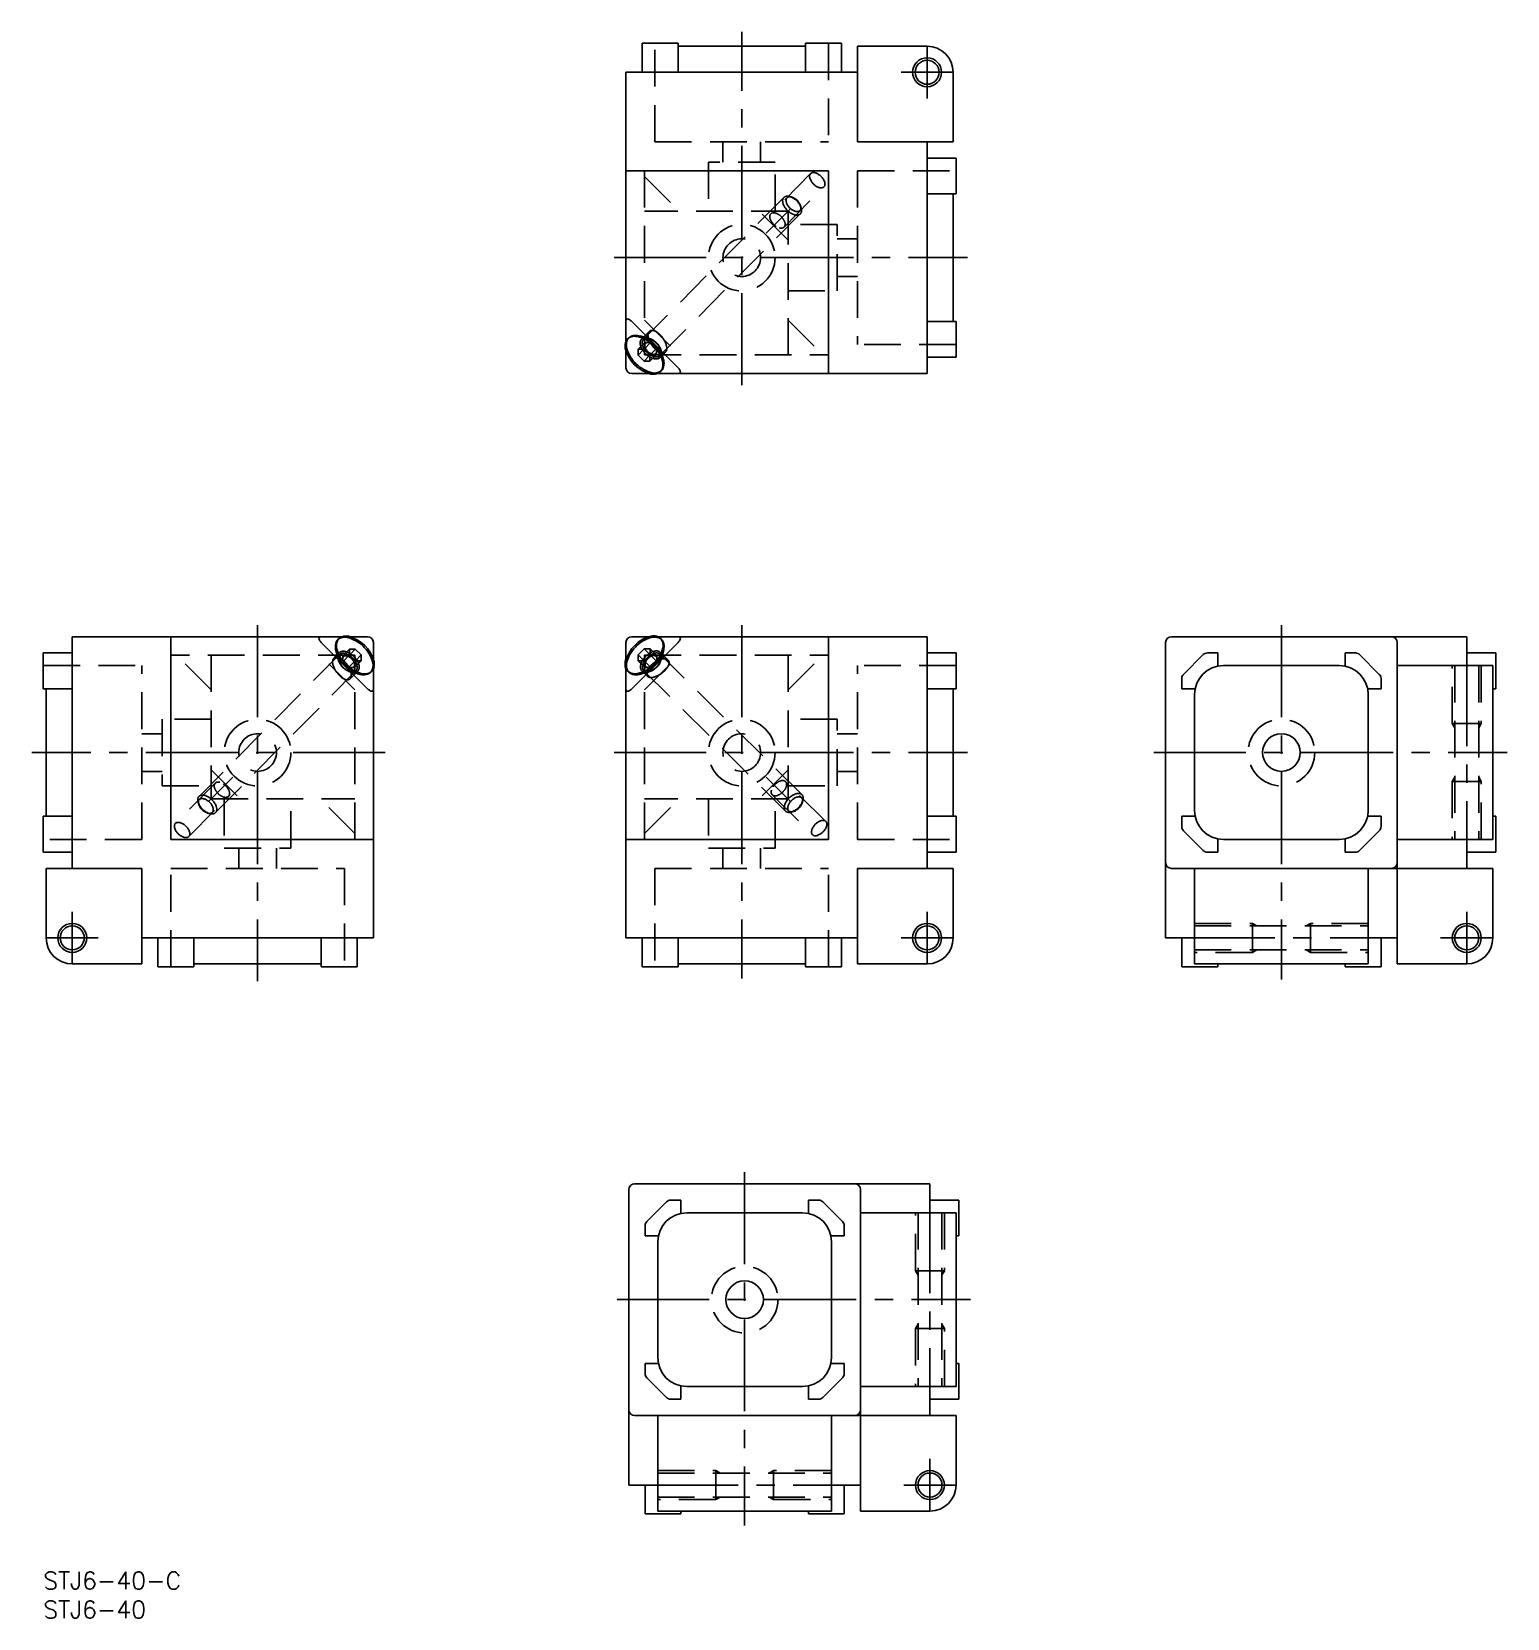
# Model space of a CAD drawing. Extents: x -2 to 253, y -8 to 266.
import ezdxf

# ---------------------------------------------------------------- set-up
doc = ezdxf.new("R2010")
doc.units = 0
doc.header["$LTSCALE"] = 0.5
doc.linetypes.add('CENTER', pattern=[50.8, 31.75, -6.35, 6.35, -6.35])
doc.linetypes.add('DASHED', pattern=[19.05, 12.7, -6.35])
for name, color, linetype in [('MSM_CENTER', 1, 'CENTER'), ('MSM_CONTINUOUS', 7, 'CONTINUOUS'), ('MSM_DASHED', 4, 'DASHED'), ('MSM_NARROW', 5, 'CONTINUOUS'), ('MSM_PART_NUMBER', 7, 'CONTINUOUS')]:
    doc.layers.add(name, color=color, linetype=linetype)
doc.styles.get("Standard").update_dxf_attribs({"font": 'txt.shx', "height": 3, "bigfont": 'bigfont.shx'})

msp = doc.modelspace()

# ---------------------------------------------------------------- linework, layer by layer
at = {"layer": 'MSM_CENTER'}
for p, q in [((120.59, 204.88), (120.59, 265.88)), ((152.59, 263.38), (152.59, 254.38)), ((148.09, 258.88), (157.09, 258.88)), ((124.83, 231.13, 1.02), (129.01, 235.3, 2.4)), ((98.59, 226.88), (159.59, 226.88)), ((37, 163.45), (37, 102)), ((120.59, 163.45), (120.59, 102.45)), ((213.76, 163.45), (213.76, 102.25)), ((245.76, 158.45), (245.76, 124.45)), ((59, 141.45), (-2, 141.45)), ((98.59, 141.45), (159.59, 141.45)), ((191.76, 141.45), (252.76, 141.45)), ((32.75, 137.2, 1.02), (28.58, 133.03, 2.4)), ((124.81, 137.18, 1.02), (128.98, 133, 2.4)), ((5, 113.95), (5, 104.95)), ((152.59, 113.95), (152.59, 104.95)), ((245.76, 113.95), (245.76, 104.95)), ((0.5, 109.45), (9.5, 109.45)), ((148.09, 109.45), (157.09, 109.45)), ((196.76, 109.45), (230.76, 109.45)), ((241.26, 109.45), (250.26, 109.45)), ((121.09, 69), (121.09, 8)), ((153.09, 64), (153.09, 30)), ((99.09, 47), (160.09, 47)), ((153.09, 19.5), (153.09, 10.5)), ((104.09, 15), (138.09, 15)), ((148.59, 15), (157.59, 15))]:
    msp.add_line(p, q, dxfattribs=at)
at = {"layer": 'MSM_CONTINUOUS'}
for p, q in [((109.59, 263.88), (103.39, 263.88)), ((103.39, 263.88), (103.39, 258.88)), ((109.59, 258.88), (109.59, 263.88)), ((109.59, 263.38), (131.59, 263.38)), ((137.79, 263.88), (131.59, 263.88)), ((131.59, 263.88), (131.59, 258.88)), ((137.79, 258.88), (137.79, 263.88)), ((140.59, 263.38), (152.59, 263.38)), ((140.59, 263.38), (140.59, 246.88)), ((100.59, 212.43), (100.59, 258.88)), ((140.59, 258.88), (100.59, 258.88)), ((157.09, 246.88), (157.09, 258.88)), ((157.09, 246.88), (140.59, 246.88)), ((152.59, 206.88), (152.59, 246.88)), ((157.59, 244.08), (152.59, 244.08)), ((157.59, 237.88), (157.59, 244.08)), ((135.59, 241.88), (100.59, 241.88)), ((135.59, 206.88), (135.59, 241.88)), ((152.59, 237.88), (157.59, 237.88)), ((157.09, 237.88), (157.09, 215.88)), ((109.59, 207.88), (101.59, 215.88)), ((157.59, 215.88), (152.59, 215.88)), ((157.59, 209.68), (157.59, 215.88)), ((103.83, 213.07), (102.49, 213.27)), ((103.71, 211.06), (102.69, 210.04)), ((102.69, 210.04), (102.69, 211.06)), ((102.69, 211.06), (103.72, 211.06)), ((103.72, 211.06), (104.74, 210.04)), ((100.59, 210.83), (100.59, 207.88)), ((103.72, 209.02), (102.69, 210.04)), ((104.74, 210.05), (103.72, 209.02)), ((104.74, 209.02), (103.72, 209.02)), ((104.74, 210.04), (104.74, 209.02)), ((106.96, 208.84), (106.75, 210.17)), ((152.59, 209.68), (157.59, 209.68)), ((101.59, 206.88), (101.59, 206.88)), ((101.59, 206.88), (104.6, 206.88)), ((152.59, 206.88), (106.01, 206.88)), ((5, 161.45), (51.58, 161.45)), ((5, 161.45), (5, 121.45)), ((22, 161.45), (22, 126.45)), ((48, 160.45), (56, 152.45)), ((50.63, 159.49), (50.84, 158.16)), ((52.85, 158.28), (53.87, 159.31)), ((52.85, 159.31), (53.87, 159.31)), ((52.85, 158.29), (52.85, 159.31)), ((56, 161.45), (52.99, 161.45)), ((53.87, 159.31), (54.9, 158.29)), ((56, 161.45), (56, 161.45)), ((57, 160.45), (57, 160.45)), ((57, 157.5), (57, 160.45)), ((100.59, 160.45), (100.59, 160.45)), ((100.59, 160.45), (100.59, 157.44)), ((101.59, 161.45), (101.59, 161.45)), ((104.54, 161.45), (101.59, 161.45)), ((101.59, 152.45), (109.59, 160.45)), ((102.73, 158.32), (103.74, 159.35)), ((104.77, 158.33), (103.74, 159.35)), ((103.74, 159.35), (104.77, 159.35)), ((104.77, 159.35), (104.77, 158.32)), ((152.59, 161.45), (106.14, 161.45)), ((106.78, 158.21), (106.98, 159.55)), ((135.59, 161.45), (135.59, 126.45)), ((152.59, 161.45), (152.59, 121.45)), ((193.76, 122.45), (193.76, 160.45)), ((194.76, 161.45), (245.76, 161.45)), ((233.76, 160.45), (233.76, 122.45)), ((245.76, 156.45), (245.76, 161.45)), ((5, 158.65), (0, 158.65)), ((0, 158.65), (0, 152.45)), ((53.87, 157.27), (52.85, 158.29)), ((54.9, 157.27), (53.87, 157.27)), ((53.88, 157.27), (54.9, 158.29)), ((54.9, 158.29), (54.9, 157.27)), ((103.76, 157.3), (102.73, 158.32)), ((102.73, 157.3), (102.73, 158.32)), ((103.75, 157.3), (102.73, 157.3)), ((104.77, 158.32), (103.75, 157.3)), ((152.59, 158.65), (157.59, 158.65)), ((157.59, 158.65), (157.59, 152.45)), ((196.85, 154.94), (200.27, 158.36)), ((200.98, 158.65), (202.76, 158.65)), ((202.76, 158.65), (202.76, 156.35)), ((223.76, 156.45), (203.76, 156.45)), ((226.55, 158.65), (224.76, 158.65)), ((224.76, 158.65), (224.76, 156.35)), ((230.67, 154.94), (227.25, 158.36)), ((233.76, 156.45), (250.26, 156.45)), ((250.76, 158.65), (245.76, 158.65)), ((250.26, 156.45), (250.26, 126.45)), ((250.76, 152.45), (250.76, 158.65)), ((53.76, 155.26), (55.1, 155.06)), ((57, 155.89), (57, 109.45)), ((100.59, 156.03), (100.59, 109.45)), ((102.55, 155.08), (103.88, 155.29)), ((196.56, 152.45), (196.56, 154.24)), ((230.96, 152.45), (230.96, 154.24)), ((0, 152.45), (5, 152.45)), ((0.5, 130.45), (0.5, 152.45)), ((157.59, 152.45), (152.59, 152.45)), ((157.09, 152.45), (157.09, 130.45)), ((198.86, 152.45), (196.56, 152.45)), ((198.76, 151.45), (198.76, 131.45)), ((228.66, 152.45), (230.96, 152.45)), ((228.76, 131.45), (228.76, 151.45)), ((250.26, 152.45), (250.76, 152.45)), ((5, 130.45), (0, 130.45)), ((0, 130.45), (0, 124.25)), ((152.59, 130.45), (157.59, 130.45)), ((157.59, 130.45), (157.59, 124.25)), ((198.86, 130.45), (196.56, 130.45)), ((196.56, 130.45), (196.56, 128.66)), ((228.66, 130.45), (230.96, 130.45)), ((230.96, 130.45), (230.96, 128.66)), ((250.76, 130.45), (250.26, 130.45)), ((250.76, 124.25), (250.76, 130.45)), ((22, 126.45), (57, 126.45)), ((135.59, 126.45), (100.59, 126.45)), ((196.85, 127.96), (200.27, 124.54)), ((202.76, 124.25), (202.76, 126.55)), ((203.76, 126.45), (223.76, 126.45)), ((224.76, 124.25), (224.76, 126.55)), ((230.67, 127.96), (227.25, 124.54)), ((233.76, 126.45), (250.26, 126.45)), ((245.76, 126.45), (245.76, 121.45)), ((0, 124.25), (5, 124.25)), ((157.59, 124.25), (152.59, 124.25)), ((200.98, 124.25), (202.76, 124.25)), ((226.55, 124.25), (224.76, 124.25)), ((245.76, 124.25), (250.76, 124.25)), ((0.5, 121.45), (0.5, 109.45)), ((0.5, 121.45), (17, 121.45)), ((17, 104.95), (17, 121.45)), ((140.59, 104.95), (140.59, 121.45)), ((157.09, 121.45), (140.59, 121.45)), ((157.09, 121.45), (157.09, 109.45)), ((193.76, 109.45), (193.76, 122.45)), ((232.76, 121.45), (194.76, 121.45)), ((198.76, 104.95), (198.76, 121.45)), ((228.76, 121.45), (228.76, 104.95)), ((245.76, 121.45), (232.76, 121.45)), ((233.76, 122.45), (233.76, 109.45)), ((233.76, 104.95), (233.76, 121.45)), ((250.26, 121.45), (233.76, 121.45)), ((250.26, 121.45), (250.26, 109.45)), ((17, 109.45), (57, 109.45)), ((19.8, 109.45), (19.8, 104.45)), ((26, 104.45), (26, 109.45)), ((48, 109.45), (48, 104.45)), ((54.2, 104.45), (54.2, 109.45)), ((140.59, 109.45), (100.59, 109.45)), ((103.39, 104.45), (103.39, 109.45)), ((109.59, 109.45), (109.59, 104.45)), ((131.59, 104.45), (131.59, 109.45)), ((137.79, 109.45), (137.79, 104.45)), ((198.76, 109.45), (193.76, 109.45)), ((196.56, 109.45), (196.56, 104.45)), ((228.76, 109.45), (233.76, 109.45)), ((230.96, 104.45), (230.96, 109.45)), ((17, 104.95), (5, 104.95)), ((19.8, 104.45), (26, 104.45)), ((48, 104.95), (26, 104.95)), ((48, 104.45), (54.2, 104.45)), ((109.59, 104.45), (103.39, 104.45)), ((131.59, 104.95), (109.59, 104.95)), ((137.79, 104.45), (131.59, 104.45)), ((140.59, 104.95), (152.59, 104.95)), ((196.56, 104.45), (202.76, 104.45)), ((228.76, 104.95), (198.76, 104.95)), ((202.76, 104.45), (202.76, 104.95)), ((224.76, 104.95), (224.76, 104.45)), ((224.76, 104.45), (230.96, 104.45)), ((233.76, 104.95), (245.76, 104.95)), ((101.09, 15), (101.09, 66)), ((140.09, 67), (102.09, 67)), ((140.09, 67), (153.09, 67)), ((141.09, 28), (141.09, 66)), ((153.09, 62), (153.09, 67)), ((107.6, 63.91), (104.18, 60.49)), ((110.09, 64.2), (108.3, 64.2)), ((110.09, 61.9), (110.09, 64.2)), ((132.09, 61.9), (132.09, 64.2)), ((132.09, 64.2), (133.87, 64.2)), ((134.58, 63.91), (138, 60.49)), ((158.09, 64.2), (153.09, 64.2)), ((158.09, 58), (158.09, 64.2)), ((111.09, 62), (131.09, 62)), ((157.59, 62), (141.09, 62)), ((157.59, 32), (157.59, 62)), ((103.89, 59.79), (103.89, 58)), ((103.89, 58), (106.19, 58)), ((138.29, 58), (135.99, 58)), ((138.29, 59.79), (138.29, 58)), ((157.59, 58), (158.09, 58)), ((106.09, 37), (106.09, 57)), ((136.09, 57), (136.09, 37)), ((103.89, 34.21), (103.89, 36)), ((103.89, 36), (106.19, 36)), ((138.29, 36), (135.99, 36)), ((138.29, 34.21), (138.29, 36)), ((158.09, 36), (157.59, 36)), ((158.09, 29.8), (158.09, 36)), ((107.6, 30.09), (104.18, 33.51)), ((134.58, 30.09), (138, 33.51)), ((110.09, 32.1), (110.09, 29.8)), ((131.09, 32), (111.09, 32)), ((132.09, 32.1), (132.09, 29.8)), ((141.09, 32), (157.59, 32)), ((153.09, 32), (153.09, 27)), ((110.09, 29.8), (108.3, 29.8)), ((132.09, 29.8), (133.87, 29.8)), ((141.09, 10.5), (141.09, 28)), ((153.09, 29.8), (158.09, 29.8)), ((102.09, 27), (157.59, 27)), ((106.09, 10.5), (106.09, 27)), ((136.09, 27), (136.09, 10.5)), ((141.09, 27), (141.09, 15)), ((157.59, 27), (157.59, 15)), ((106.09, 15), (101.09, 15)), ((103.89, 15), (103.89, 10)), ((136.09, 15), (141.09, 15)), ((138.29, 10), (138.29, 15)), ((103.89, 10), (110.09, 10)), ((136.09, 10.5), (106.09, 10.5)), ((110.09, 10), (110.09, 10.5)), ((132.09, 10.5), (132.09, 10)), ((132.09, 10), (138.29, 10)), ((141.09, 10.5), (153.09, 10.5))]:
    msp.add_line(p, q, dxfattribs=at)
for centre, radius in [((152.59, 258.88), 2.07), ((213.76, 141.45), 3.25), ((5, 109.45), 2.07), ((152.59, 109.45), 2.07), ((245.76, 109.45), 2.07), ((121.09, 47), 3.25), ((153.09, 15), 2.07)]:
    msp.add_circle(centre, radius, dxfattribs=at)
for centre, radius, start, end in [((152.59, 258.88), 4.5, 0, 90), ((101.24, 215.89), 0.656, 155.2392, 180.5944), ((100.87, 216.04), 0.254, 87.8799, 151.4591), ((100.85, 215.67), 0.624, 59.5409, 87.0824), ((100.13, 214.44), 2.05, 44.5907, 59.6217), ((102.83, 211.64), 2.39, 167.5287, 190.2866), ((106.34, 212.69), 6.04, 194.1199, 256.4358), ((101.88, 211.86), 1.42, 102.6939, 167.8689), ((102.13, 211.97), 1.48, 101.027, 133.4072), ((102.11, 210.91), 2.39, 80.2731, 103.0155), ((102.28, 211.34), 2.13, 89.129, 101.7705), ((102.2, 210.04), 3.43, 70.5744, 88.1507), ((101.27, 207.57), 5.83, 12.8402, 77.7155), ((101.6, 208.37), 5.21, 56.5748, 70.485), ((100.79, 207.1), 6.71, 45.0414, 56.7461), ((100.78, 207.07), 6.74, 36.3335, 45.1338), ((101.29, 207.45), 6.11, 30.0897, 36.3477), ((102.03, 207.87), 5.25, 23.1999, 30.1205), ((105.61, 208.47), 1.55, 312.2811, 355.5031), ((102.62, 208.13), 4.61, 16.3115, 23.0871), ((104.61, 208.44), 2.38, 347.5145, 9.7841), ((103.7, 208.48), 3.48, 6.3585, 15.7571), ((104.83, 208.6), 2.34, 353.9524, 6.6394), ((101.59, 207.88), 1, 180, 270), ((105.3, 209.22), 2.48, 250.2333, 289.7667), ((105.32, 209.2), 2.42, 260.4219, 282.8616), ((105.55, 208.22), 1.42, 282.6748, 347.8498), ((108.15, 206.42), 2.05, 30.3838, 45.4147), ((109.6, 207.53), 0.656, 269.411, 294.7662), ((109.75, 207.16), 0.254, 298.5463, 2.1255), ((109.38, 207.14), 0.624, 2.923, 30.4646), ((52.29, 159.11), 2.48, 70.2333, 109.7667), ((105.35, 159.21), 2.39, 77.5287, 100.2866), ((47.84, 161.17), 0.254, 118.5463, 182.1255), ((48.21, 161.19), 0.624, 182.923, 210.4646), ((49.43, 161.91), 2.05, 210.3838, 225.4147), ((47.99, 160.8), 0.656, 89.411, 114.7662), ((52.76, 159.73), 2.34, 173.9524, 186.6394), ((51.98, 159.86), 1.55, 132.2811, 175.5031), ((53.89, 159.85), 3.48, 186.3585, 195.7571), ((54.97, 160.2), 4.61, 196.3115, 203.0871), ((52.98, 159.89), 2.38, 167.5145, 189.7841), ((56.32, 160.76), 5.83, 192.8402, 257.7155), ((52.04, 160.11), 1.42, 102.6748, 167.8498), ((52.26, 159.13), 2.42, 80.4219, 102.8616), ((51.25, 155.64), 6.04, 14.1199, 76.4358), ((56, 160.45), 1, 0, 90), ((106.4, 155.7), 6.04, 104.1199, 166.4358), ((101.59, 160.45), 1, 90, 180), ((101.28, 160.77), 5.83, 282.8402, 347.7155), ((105.57, 160.16), 1.42, 12.6939, 77.8689), ((105.68, 159.91), 1.48, 11.027, 43.4072), ((104.62, 159.93), 2.39, 350.2731, 13.0155), ((103.75, 159.84), 3.43, 340.5744, 358.1507), ((105.05, 159.76), 2.13, 359.129, 11.7705), ((109.6, 160.79), 0.656, 65.2392, 90.5944), ((108.15, 161.91), 2.05, 314.5907, 329.6217), ((109.75, 161.17), 0.254, 357.8799, 61.4591), ((109.38, 161.19), 0.624, 329.5409, 357.0824), ((194.76, 160.45), 1, 90, 180), ((232.76, 160.45), 1, 0, 90), ((55.56, 160.46), 5.25, 203.1999, 210.1205), ((56.3, 160.88), 6.11, 210.0897, 216.3477), ((56.81, 161.26), 6.74, 216.3335, 225.1338), ((56.8, 161.23), 6.71, 225.0414, 236.7461), ((55.71, 156.47), 1.42, 282.6939, 347.8689), ((54.76, 156.69), 2.39, 347.5287, 10.2866), ((102.92, 156.74), 2.48, 160.2333, 199.7667), ((102.91, 156.71), 2.42, 170.4219, 192.8616), ((101.93, 156.49), 1.42, 192.6748, 257.8498), ((100.78, 161.26), 6.74, 306.3335, 315.1338), ((100.81, 161.25), 6.71, 315.0414, 326.7461), ((102.07, 160.44), 5.21, 326.5748, 340.485), ((203.76, 151.45), 5, 90, 180), ((200.98, 157.65), 1, 90, 135), ((223.76, 151.45), 5, 0, 90), ((226.55, 157.65), 1, 45, 90), ((55.99, 159.96), 5.21, 236.5748, 250.485), ((55.39, 158.29), 3.43, 250.5744, 268.1507), ((55.48, 157.42), 2.39, 260.2731, 283.0155), ((55.31, 156.99), 2.13, 269.129, 281.7705), ((55.46, 156.36), 1.48, 281.027, 313.4072), ((102.18, 156.43), 1.55, 222.2811, 265.5031), ((102.15, 157.43), 2.38, 257.5145, 279.7841), ((102.31, 157.21), 2.34, 263.9524, 276.6394), ((102.19, 158.34), 3.48, 276.3585, 285.7571), ((101.84, 159.42), 4.61, 286.3115, 293.0871), ((101.58, 160.01), 5.25, 293.1999, 300.1205), ((101.15, 160.75), 6.11, 300.0897, 306.3477), ((197.56, 154.24), 1, 135, 180), ((229.96, 154.24), 1, 0, 45), ((57.46, 153.89), 2.05, 224.5907, 239.6217), ((56.74, 152.66), 0.624, 239.5409, 267.0824), ((56.72, 152.29), 0.254, 267.8799, 331.4591), ((56.34, 152.44), 0.656, 335.2392, 0.5944), ((101.24, 152.44), 0.656, 179.411, 204.7662), ((100.87, 152.29), 0.254, 208.5463, 272.1255), ((100.85, 152.66), 0.624, 272.923, 300.4646), ((100.13, 153.88), 2.05, 300.3838, 315.4147), ((203.76, 131.45), 5, 180, 270), ((223.76, 131.45), 5, 270, 0), ((197.56, 128.66), 1, 180, 225), ((229.96, 128.66), 1, 315, 360), ((200.98, 125.25), 1, 225, 270), ((226.55, 125.25), 1, 270, 315), ((194.76, 122.45), 1, 180, 270), ((232.76, 122.45), 1, 270, 0), ((5, 109.45), 4.5, 180, 270), ((152.59, 109.45), 4.5, 270, 0), ((245.76, 109.45), 4.5, 270, 0), ((102.09, 66), 1, 90, 180), ((140.09, 66), 1, 0, 90), ((108.3, 63.2), 1, 90, 135), ((133.87, 63.2), 1, 45, 90), ((104.89, 59.79), 1, 135, 180), ((111.09, 57), 5, 90, 180), ((131.09, 57), 5, 0, 90), ((137.29, 59.79), 1, 0, 45), ((111.09, 37), 5, 180, 270), ((131.09, 37), 5, 270, 0), ((104.89, 34.21), 1, 180, 225), ((137.29, 34.21), 1, 315, 360), ((102.09, 28), 1, 180, 270), ((108.3, 30.8), 1, 225, 270), ((133.87, 30.8), 1, 270, 315), ((140.09, 28), 1, 270, 0), ((153.09, 15), 4.5, 270, 0)]:
    msp.add_arc(centre, radius, start, end, dxfattribs=at)
at = {"layer": 'MSM_DASHED'}
for p, q in [((105.59, 246.88), (105.59, 263.88)), ((135.59, 263.88), (135.59, 246.88)), ((105.59, 246.88), (135.59, 246.88)), ((117.34, 243.38), (117.34, 246.88)), ((123.84, 243.38), (123.84, 246.88)), ((103.79, 241.88), (103.79, 210.08)), ((126.34, 243.38), (114.84, 243.38)), ((114.84, 243.38), (114.84, 234.88)), ((132.48, 241.39), (125.6, 234.44)), ((126.34, 234.88), (126.34, 243.38)), ((140.59, 241.88), (140.59, 211.88)), ((140.59, 241.88), (157.59, 241.88)), ((103.79, 240.88), (109.79, 234.88)), ((127.9, 232.16), (134.78, 239.11)), ((127.86, 237.26), (103.62, 212.78)), ((129.2, 237.34), (128.86, 237.43)), ((130.86, 235.45), (130.77, 235.79)), ((128.59, 234.88), (103.79, 234.88)), ((106.46, 209.97), (130.7, 234.45)), ((128.59, 229.88), (123.59, 234.88)), ((128.59, 210.08), (128.59, 234.88)), ((137.09, 232.63), (128.59, 232.63)), ((137.09, 221.13), (137.09, 232.63)), ((137.09, 230.13), (140.59, 230.13)), ((137.09, 223.63), (140.59, 223.63)), ((128.59, 221.13), (137.09, 221.13)), ((104.62, 214.15), (103.29, 212.81)), ((103.79, 216.08), (109.79, 210.08)), ((128.59, 216.08), (134.59, 210.08)), ((100.59, 212.43), (100.59, 210.75)), ((103.84, 212.22), (102.69, 211.06)), ((104.42, 213), (103.07, 213.36)), ((103.84, 211.2), (103.71, 211.06)), ((104.86, 212.22), (103.72, 211.06)), ((104.42, 212.99), (103.83, 213.07)), ((104.86, 212.22), (103.84, 212.22)), ((103.84, 212.22), (103.84, 211.2)), ((103.84, 211.2), (104.86, 210.18)), ((105.89, 211.2), (104.74, 210.04)), ((105.89, 211.2), (104.86, 212.22)), ((105.89, 210.18), (105.89, 211.2)), ((157.59, 211.88), (140.59, 211.88)), ((103.79, 210.08), (135.59, 210.08)), ((105.89, 210.18), (104.74, 209.02)), ((104.86, 210.18), (104.74, 210.05)), ((104.86, 210.18), (105.89, 210.18)), ((106.49, 209.64), (107.43, 210.59)), ((106.71, 210.45), (106.59, 210.48)), ((106.71, 210.45), (106.59, 210.48)), ((106.75, 210.17), (106.66, 210.77)), ((107.05, 209.4), (106.67, 210.77)), ((104.6, 206.88), (106, 206.88)), ((50.54, 158.93), (50.92, 157.56)), ((52.99, 161.45), (51.59, 161.45)), ((51.7, 158.15), (52.85, 159.31)), ((106.14, 161.45), (104.46, 161.45)), ((105.92, 158.2), (104.77, 159.35)), ((106.71, 157.62), (107.07, 158.97)), ((0, 156.45), (17, 156.45)), ((17, 126.45), (17, 156.45)), ((53.8, 158.25), (22, 158.25)), ((29, 152.25), (23, 158.25)), ((51.13, 158.37), (26.89, 133.88)), ((29, 158.25), (29, 133.45)), ((53.8, 152.25), (47.8, 158.25)), ((51.1, 158.69), (50.16, 157.74)), ((50.84, 158.16), (50.93, 157.56)), ((50.88, 157.89), (51, 157.85)), ((50.88, 157.89), (51, 157.85)), ((51.7, 157.13), (52.85, 158.29)), ((51.7, 158.15), (51.7, 157.13)), ((52.72, 158.15), (51.7, 158.15)), ((51.7, 157.13), (52.72, 156.11)), ((52.72, 158.15), (52.85, 158.28)), ((53.75, 157.14), (52.72, 158.15)), ((52.72, 156.11), (53.87, 157.27)), ((52.72, 156.11), (53.75, 156.11)), ((53.75, 156.11), (54.9, 157.27)), ((53.75, 157.14), (53.88, 157.27)), ((53.75, 156.11), (53.75, 157.14)), ((53.8, 126.45), (53.8, 158.25)), ((57, 155.9), (57, 157.58)), ((100.59, 157.44), (100.59, 156.04)), ((103.89, 156.15), (102.73, 157.3)), ((104.91, 156.15), (103.75, 157.3)), ((103.89, 157.17), (103.76, 157.3)), ((103.79, 152.25), (109.79, 158.25)), ((103.79, 126.45), (103.79, 158.25)), ((103.79, 158.25), (135.59, 158.25)), ((104.9, 158.2), (103.89, 157.17)), ((103.89, 157.17), (103.89, 156.15)), ((103.89, 156.15), (104.91, 156.15)), ((104.9, 158.2), (104.77, 158.33)), ((105.93, 157.17), (104.77, 158.32)), ((105.92, 158.2), (104.9, 158.2)), ((104.91, 156.15), (105.93, 157.17)), ((105.93, 157.17), (105.92, 158.2)), ((130.97, 134.18), (106.49, 158.42)), ((107.86, 157.42), (106.52, 158.74)), ((106.7, 157.62), (106.78, 158.21)), ((128.59, 152.25), (134.59, 158.25)), ((128.59, 158.25), (128.59, 133.45)), ((140.59, 126.45), (140.59, 156.45)), ((157.59, 156.45), (140.59, 156.45)), ((243.26, 146.45), (243.26, 156.45)), ((243.69, 156.45), (243.69, 126.45)), ((247.83, 156.45), (247.83, 126.45)), ((248.26, 156.45), (248.26, 146.45)), ((29.73, 131.07), (53.97, 155.55)), ((52.97, 154.18), (54.29, 155.52)), ((53.17, 155.34), (53.76, 155.26)), ((53.17, 155.33), (54.52, 154.97)), ((103.11, 154.99), (104.48, 155.37)), ((103.35, 155.55), (104.3, 154.61)), ((103.67, 155.58), (128.16, 131.34)), ((103.88, 155.29), (104.48, 155.38)), ((104.15, 155.33), (104.19, 155.45)), ((104.15, 155.33), (104.19, 155.45)), ((20.5, 147.2), (20.5, 135.7)), ((29, 147.2), (20.5, 147.2)), ((137.09, 147.2), (128.59, 147.2)), ((137.09, 135.7), (137.09, 147.2)), ((248.26, 146.45), (243.26, 146.45)), ((243.26, 146.45), (243.69, 145.7)), ((248.26, 146.45), (247.83, 145.7)), ((20.5, 144.7), (17, 144.7)), ((137.09, 144.7), (140.59, 144.7)), ((20.5, 138.2), (17, 138.2)), ((29, 138.45), (34, 133.45)), ((128.59, 138.45), (123.59, 133.45)), ((137.09, 138.2), (140.59, 138.2)), ((243.26, 136.45), (243.69, 137.2)), ((248.26, 136.45), (247.83, 137.2)), ((20.5, 135.7), (29, 135.7)), ((29.69, 136.18), (22.81, 129.22)), ((135.1, 129.56), (128.15, 136.44)), ((128.59, 135.7), (137.09, 135.7)), ((243.26, 136.45), (243.26, 126.45)), ((248.26, 136.45), (243.26, 136.45)), ((248.26, 126.45), (248.26, 136.45)), ((25.11, 126.94), (31.99, 133.89)), ((26.73, 132.88), (26.82, 132.54)), ((29, 133.45), (53.8, 133.45)), ((31.25, 133.45), (31.25, 124.95)), ((42.75, 124.95), (42.75, 133.45)), ((53.8, 127.45), (47.8, 133.45)), ((103.79, 127.45), (109.79, 133.45)), ((128.59, 133.45), (103.79, 133.45)), ((114.84, 133.45), (114.84, 124.95)), ((125.86, 134.14), (132.82, 127.26)), ((126.34, 124.95), (126.34, 133.45)), ((131.05, 132.84), (131.14, 133.18)), ((28.39, 130.99), (28.73, 130.9)), ((129.16, 131.18), (129.49, 131.27)), ((17, 126.45), (0, 126.45)), ((140.59, 126.45), (157.59, 126.45)), ((31.25, 124.95), (42.75, 124.95)), ((33.75, 124.95), (33.75, 121.45)), ((40.25, 124.95), (40.25, 121.45)), ((114.84, 124.95), (126.34, 124.95)), ((117.34, 124.95), (117.34, 121.45)), ((123.84, 124.95), (123.84, 121.45)), ((22, 121.45), (52, 121.45)), ((22, 104.45), (22, 121.45)), ((52, 121.45), (52, 104.45)), ((105.59, 121.45), (135.59, 121.45)), ((105.59, 121.45), (105.59, 104.45)), ((135.59, 104.45), (135.59, 121.45)), ((198.76, 111.95), (208.76, 111.95)), ((198.76, 111.52), (228.76, 111.52)), ((208.76, 111.95), (208.76, 106.95)), ((208.76, 111.95), (209.51, 111.52)), ((218.76, 111.95), (218.01, 111.52)), ((218.76, 111.95), (218.76, 106.95)), ((228.76, 111.95), (218.76, 111.95)), ((198.76, 107.38), (228.76, 107.38)), ((208.76, 106.95), (198.76, 106.95)), ((208.76, 106.95), (209.51, 107.38)), ((218.76, 106.95), (218.01, 107.38)), ((218.76, 106.95), (228.76, 106.95)), ((150.59, 52), (150.59, 62)), ((151.02, 62), (151.02, 32)), ((155.16, 62), (155.16, 32)), ((155.59, 62), (155.59, 52)), ((155.59, 52), (150.59, 52)), ((150.59, 52), (151.02, 51.25)), ((155.59, 52), (155.16, 51.25)), ((150.59, 42), (151.02, 42.75)), ((150.59, 42), (150.59, 32)), ((155.59, 42), (150.59, 42)), ((155.59, 42), (155.16, 42.75)), ((155.59, 32), (155.59, 42)), ((106.09, 17.5), (116.09, 17.5)), ((106.09, 17.07), (136.09, 17.07)), ((116.09, 17.5), (116.09, 12.5)), ((116.09, 17.5), (116.84, 17.07)), ((126.09, 17.5), (125.34, 17.07)), ((126.09, 17.5), (126.09, 12.5)), ((136.09, 17.5), (126.09, 17.5)), ((106.09, 12.93), (136.09, 12.93)), ((116.09, 12.5), (106.09, 12.5)), ((116.09, 12.5), (116.84, 12.93)), ((126.09, 12.5), (125.34, 12.93)), ((126.09, 12.5), (136.09, 12.5))]:
    msp.add_line(p, q, dxfattribs=at)
for centre, radius in [((120.59, 226.88), 5.75), ((120.59, 226.88), 3.25), ((37, 141.45), 5.75), ((120.59, 141.45), 5.75), ((213.76, 141.45), 5.75), ((37, 141.45), 3.25), ((120.59, 141.45), 3.25), ((121.09, 47), 5.75)]:
    msp.add_circle(centre, radius, dxfattribs=at)
for centre, radius, start, end in [((132.9, 240.97), 0.598, 92.0824, 178.4794), ((132.97, 240.32), 1.25, 70.6385, 93.8915), ((132.48, 239.09), 2.57, 21.0285, 69.5333), ((133.55, 240.91), 1.25, 176.6483, 199.9453), ((134.78, 241.41), 2.57, 201.0285, 249.5333), ((134.29, 240.18), 1.25, 250.6629, 273.8671), ((134.36, 239.53), 0.598, 272.0824, 358.4794), ((133.71, 239.58), 1.25, 356.6701, 19.9235), ((129.21, 236.68), 1.56, 176.8173, 200.8663), ((128.38, 236.74), 0.738, 92.0042, 178.5576), ((130.71, 237.3), 3.19, 201.6899, 248.8719), ((129.46, 236.75), 1.22, 176.2198, 201.2123), ((128.82, 236.8), 0.577, 92.9212, 177.6406), ((130.65, 237.24), 2.51, 201.895, 248.6667), ((128.46, 235.92), 1.56, 69.6952, 93.7447), ((128.89, 236.19), 1.2, 69.0768, 94.6146), ((127.85, 234.41), 3.19, 21.6899, 68.8719), ((128.4, 234.97), 2.51, 21.895, 68.6667), ((129.62, 235.47), 1.19, 355.9068, 21.5253), ((129.33, 235.03), 1.59, 357.0238, 20.6598), ((126.02, 234.02), 0.594, 110.6926, 176.8171), ((126.88, 233.98), 1.45, 176.9036, 213.3776), ((128.02, 234.57), 2.73, 210.5127, 236.7874), ((126.12, 233.58), 1.04, 67.372, 106.9968), ((125.67, 232.26), 2.44, 44.2454, 69.4894), ((125.76, 232.25), 2.38, 20.2326, 46.033), ((127.13, 232.68), 0.952, 335.8486, 24.3388), ((130.11, 235.82), 1.59, 249.9161, 273.5238), ((130.17, 236.05), 1.22, 249.3436, 274.3478), ((130.18, 234.97), 0.738, 272.0042, 358.5576), ((130.23, 235.41), 0.577, 272.9212, 357.6406), ((127.44, 233.3), 1.33, 254.9251, 264.4436), ((127.41, 232.96), 0.988, 264.3928, 275.9823), ((127.47, 232.6), 0.617, 274.1895, 314.3124), ((127.5, 232.55), 0.555, 315.3808, 332.4059), ((105.85, 213.51), 1.45, 171.955, 183.4353), ((105.37, 213.58), 0.96, 157.8645, 171.9573), ((105.11, 213.68), 0.679, 140.0904, 157.8421), ((105.03, 213.76), 0.565, 115.2566, 135.3301), ((105.06, 213.68), 0.648, 96.6587, 114.9762), ((105.09, 213.43), 0.898, 81.8661, 96.6022), ((105.03, 213.01), 1.32, 70.5616, 81.962), ((104.81, 212.39), 1.98, 61.7481, 70.6118), ((104.45, 211.74), 2.73, 54.7503, 61.5024), ((103.78, 210.84), 3.84, 36.8452, 54.3441), ((102.92, 211.79), 2.26, 158.544, 195.1798), ((106.58, 212.91), 6.08, 196.2896, 256.4303), ((102.08, 212.06), 1.38, 134.3864, 156.0159), ((103.95, 212.2), 0.898, 136.8762, 179.1904), ((104.99, 212.18), 1.94, 179.0056, 205.5347), ((106.56, 212.91), 3.67, 205.2766, 245.2851), ((104.78, 212.17), 1.38, 171.0384, 198.0987), ((104.16, 212.26), 0.756, 136.2548, 170.2136), ((106.43, 212.78), 3.14, 199.3406, 251.2211), ((104.31, 211.74), 0.475, 85.4806, 185.0812), ((104.95, 211.73), 1.11, 181.7238, 205.7186), ((105.79, 212.13), 2.04, 205.528, 245.0338), ((104.33, 211.12), 1.1, 66.3043, 88.8228), ((107.01, 213.61), 2.61, 184.1857, 204.1181), ((103.34, 209.66), 3.51, 18.4778, 72.084), ((108.46, 214.17), 4.16, 202.9746, 210.8777), ((103.64, 209.96), 3.15, 19.638, 70.9238), ((103.95, 210.27), 2.03, 24.3024, 66.0289), ((108.7, 214.31), 4.44, 210.7927, 218.7052), ((108.36, 213.99), 3.98, 218.2294, 234.1971), ((104.77, 210.66), 1.12, 1.9676, 23.6674), ((105.28, 210.57), 1.39, 352.3068, 18.6235), ((103.71, 210.67), 4, 14.6865, 38.22), ((106.08, 211.27), 1.56, 344.6515, 15.5133), ((105.41, 211.31), 1.13, 245.1237, 268.5408), ((105.85, 211.37), 1.98, 245.3058, 271.2775), ((105.41, 210.65), 0.475, 265.3767, 5.0747), ((105.84, 211.12), 1.38, 252.418, 279.5684), ((105.87, 210.3), 0.899, 271.3978, 313.6592), ((107.29, 212.48), 2.12, 233.8377, 250.7558), ((105.93, 210.5), 0.749, 280.1812, 314.474), ((105.9, 210.5), 0.771, 316.535, 351.9107), ((106.96, 211.4), 0.987, 255.1359, 276.0646), ((107, 211.02), 0.608, 276.2423, 344.0583), ((105.5, 208.94), 1.98, 259.7105, 305.4229), ((52.08, 159.39), 1.98, 79.7105, 125.4229), ((51.72, 158.04), 0.899, 91.3978, 133.6592), ((51.74, 156.96), 1.98, 65.3058, 91.2775), ((51.01, 155.42), 6.08, 16.2896, 76.4303), ((106.62, 155.46), 6.08, 106.2896, 166.4303), ((105.5, 159.12), 2.26, 68.544, 105.1798), ((105.88, 157.05), 1.94, 89.0056, 115.5347), ((105.9, 158.09), 0.898, 46.8762, 89.1904), ((105.76, 159.96), 1.38, 44.3864, 66.0159), ((51.51, 157.06), 1.56, 164.6515, 195.5133), ((50.59, 157.31), 0.608, 96.2423, 164.0583), ((53.88, 157.66), 4, 194.6865, 218.22), ((50.63, 156.93), 0.987, 75.1359, 96.0646), ((52.31, 157.76), 1.39, 172.3068, 198.6235), ((54.25, 158.67), 3.51, 198.4778, 252.084), ((51.69, 157.84), 0.771, 136.535, 171.9107), ((53.95, 158.37), 3.15, 199.638, 250.9238), ((50.3, 155.85), 2.12, 53.8377, 70.7558), ((51.66, 157.83), 0.749, 100.1812, 134.474), ((51.75, 157.21), 1.38, 72.418, 99.5684), ((49.22, 154.34), 3.98, 38.2294, 54.1971), ((52.17, 157.68), 0.475, 85.3767, 185.0747), ((52.82, 157.67), 1.12, 181.9676, 203.6674), ((53.64, 158.06), 2.03, 204.3024, 246.0289), ((51.16, 155.55), 3.14, 19.3406, 71.2211), ((52.18, 157.02), 1.13, 65.1237, 88.5408), ((48.89, 154.02), 4.44, 30.7927, 38.7052), ((51.03, 155.42), 3.67, 25.2766, 65.2851), ((51.8, 156.2), 2.04, 25.528, 65.0338), ((49.13, 154.16), 4.16, 22.9746, 30.8777), ((53.26, 157.21), 1.1, 246.3043, 268.8228), ((53.27, 156.59), 0.475, 265.4806, 5.0812), ((52.64, 156.6), 1.11, 1.7238, 25.7186), ((52.81, 156.16), 1.38, 351.0384, 18.0987), ((53.64, 156.13), 0.898, 316.8762, 359.1904), ((52.6, 156.15), 1.94, 359.0056, 25.5347), ((54.67, 156.54), 2.26, 338.544, 15.1798), ((102.65, 156.53), 1.98, 169.7105, 215.4229), ((105.08, 156.19), 1.98, 155.3058, 181.2775), ((104, 156.17), 0.899, 181.3978, 223.6592), ((106.61, 155.48), 3.67, 115.2766, 155.2851), ((104.83, 156.2), 1.38, 162.418, 189.5684), ((106.49, 155.61), 3.14, 109.3406, 161.2211), ((105.02, 156.63), 1.13, 155.1237, 178.5408), ((104.36, 156.62), 0.475, 175.3767, 275.0747), ((105.84, 156.25), 2.04, 115.528, 155.0338), ((104.36, 157.27), 1.12, 271.9676, 293.6674), ((103.37, 158.7), 3.51, 288.4778, 342.084), ((107.7, 153.67), 3.98, 128.2294, 144.1971), ((103.67, 158.4), 3.15, 289.638, 340.9238), ((103.98, 158.09), 2.03, 294.3024, 336.0289), ((105.44, 157.09), 1.11, 91.7238, 115.7186), ((108.02, 153.34), 4.44, 120.7927, 128.7052), ((105.45, 157.72), 0.475, 355.4806, 95.0812), ((105.88, 157.26), 1.38, 81.0384, 108.0987), ((107.88, 153.58), 4.16, 112.9746, 120.8777), ((104.83, 157.71), 1.1, 336.3043, 358.8228), ((105.96, 157.88), 0.756, 46.2548, 80.2136), ((107.32, 155.03), 2.61, 94.1857, 114.1181), ((107.22, 156.18), 1.45, 81.955, 93.4353), ((107.29, 156.67), 0.96, 67.8645, 81.9573), ((107.39, 156.92), 0.679, 50.0904, 67.8421), ((105.44, 157.59), 2.73, 324.7503, 331.5024), ((106.1, 157.23), 1.98, 331.7481, 340.6118), ((107.46, 157.01), 0.565, 25.2566, 45.3301), ((107.39, 156.98), 0.648, 6.6587, 24.9762), ((106.72, 157.01), 1.32, 340.5616, 351.962), ((107.14, 156.95), 0.898, 351.8661, 6.6022), ((53.81, 157.49), 3.84, 216.8452, 234.3441), ((53.14, 156.59), 2.73, 234.7503, 241.5024), ((52.78, 155.94), 1.98, 241.7481, 250.6118), ((52.56, 155.32), 1.32, 250.5616, 261.962), ((52.5, 154.9), 0.898, 261.8661, 276.6022), ((52.53, 154.65), 0.648, 276.6587, 294.9762), ((52.56, 154.58), 0.565, 295.2566, 315.3301), ((50.58, 154.72), 2.61, 4.1857, 24.1181), ((52.47, 154.65), 0.679, 320.0904, 337.8421), ((52.21, 154.75), 0.96, 337.8645, 351.9573), ((51.73, 154.82), 1.45, 351.955, 3.4353), ((53.43, 156.07), 0.756, 316.2548, 350.2136), ((55.51, 156.27), 1.38, 314.3864, 336.0159), ((104.21, 156.11), 0.749, 190.1812, 224.474), ((104.2, 156.14), 0.771, 226.535, 261.9107), ((104.28, 156.76), 1.39, 262.3068, 288.6235), ((105.11, 155.08), 0.987, 165.1359, 186.0646), ((104.73, 155.04), 0.608, 186.2423, 254.0583), ((106.19, 154.75), 2.12, 143.8377, 160.7558), ((104.98, 155.96), 1.56, 254.6515, 285.5133), ((104.38, 158.33), 4, 284.6865, 308.22), ((104.55, 158.26), 3.84, 306.8452, 324.3441), ((30.46, 135.65), 0.952, 155.8486, 204.3388), ((30.09, 135.79), 0.555, 135.3808, 152.4059), ((31.83, 136.09), 2.38, 200.2326, 226.033), ((30.12, 135.73), 0.617, 94.1895, 134.3124), ((30.18, 135.37), 0.988, 84.3928, 95.9823), ((31.92, 136.07), 2.44, 224.2454, 249.4894), ((30.15, 135.03), 1.33, 74.9251, 84.4436), ((29.57, 133.76), 2.73, 30.5127, 56.7874), ((31.56, 134.31), 0.594, 290.6926, 356.8171), ((30.71, 134.35), 1.45, 356.9036, 33.3776), ((126.67, 134.63), 0.988, 174.3928, 185.9823), ((127.01, 134.6), 1.33, 164.9251, 174.4436), ((126.3, 134.57), 0.617, 184.1895, 224.3124), ((128.27, 134.02), 2.73, 120.5127, 146.7874), ((125.95, 136.28), 2.38, 290.2326, 316.033), ((127.69, 135.16), 1.45, 86.9036, 123.3776), ((125.97, 136.37), 2.44, 314.2454, 339.4894), ((127.73, 136.01), 0.594, 20.6926, 86.8171), ((131.01, 131.33), 3.19, 111.6899, 158.8719), ((127.29, 135.92), 1.04, 337.372, 16.9968), ((130.38, 132.83), 1.56, 86.8173, 110.8663), ((130.45, 133.65), 0.738, 2.0042, 88.5576), ((27.41, 133.36), 0.738, 92.0042, 178.5576), ((28.26, 133.3), 1.59, 177.0238, 200.6598), ((27.97, 132.86), 1.19, 175.9068, 201.5253), ((29.74, 133.92), 3.19, 201.6899, 248.8719), ((27.35, 132.92), 0.577, 92.9212, 177.6406), ((29.18, 133.36), 2.51, 201.895, 248.6667), ((27.42, 132.28), 1.22, 69.3436, 94.3478), ((27.48, 132.51), 1.59, 69.9161, 93.5238), ((26.94, 131.09), 2.51, 21.895, 68.6667), ((26.88, 131.03), 3.19, 21.6899, 68.8719), ((28.77, 131.53), 0.577, 272.9212, 357.6406), ((29.2, 131.59), 0.738, 272.0042, 358.5576), ((28.12, 131.58), 1.22, 356.2198, 21.2123), ((28.38, 131.65), 1.56, 356.8173, 20.8663), ((31.47, 134.75), 1.04, 247.372, 286.9968), ((126.25, 134.54), 0.555, 225.3808, 242.4059), ((126.39, 134.91), 0.952, 245.8486, 294.3388), ((129.53, 131.93), 1.59, 159.9161, 183.5238), ((128.68, 131.86), 0.738, 182.0042, 268.5576), ((129.76, 131.87), 1.22, 159.3436, 184.3478), ((129.11, 131.8), 0.577, 182.9212, 267.6406), ((130.95, 131.39), 2.51, 111.895, 158.6667), ((128.12, 134.19), 3.19, 291.6899, 338.8719), ((128.68, 133.63), 2.51, 291.895, 338.6667), ((130.46, 132.57), 1.22, 86.2198, 111.2123), ((130.51, 133.22), 0.577, 2.9212, 87.6406), ((129.9, 133.15), 1.2, 339.0768, 4.6146), ((129.63, 133.58), 1.56, 339.6952, 3.7447), ((23.23, 128.8), 0.598, 92.0824, 178.4794), ((23.88, 128.75), 1.25, 176.6701, 199.9235), ((23.29, 128.15), 1.25, 70.6629, 93.8671), ((22.81, 126.92), 2.57, 21.0285, 69.5333), ((28.7, 132.14), 1.2, 249.0768, 274.6146), ((29.13, 132.41), 1.56, 249.6952, 273.7447), ((128.74, 132.71), 1.59, 267.0238, 290.6598), ((129.18, 132.42), 1.19, 265.9068, 291.5253), ((135.12, 127.26), 2.57, 111.0285, 159.5333), ((134.62, 128.49), 1.25, 86.6483, 109.9453), ((134.68, 129.14), 0.598, 2.0824, 88.4794), ((134.03, 129.07), 1.25, 340.6385, 3.8915), ((25.11, 129.24), 2.57, 201.0285, 249.5333), ((24.62, 128.01), 1.25, 250.6385, 273.8915), ((24.69, 127.36), 0.598, 272.0824, 358.4794), ((24.04, 127.42), 1.25, 356.6483, 19.9453), ((133.89, 127.74), 1.25, 160.6629, 183.8671), ((133.24, 127.68), 0.598, 182.0824, 268.4794), ((133.29, 128.33), 1.25, 266.6701, 289.9235), ((132.79, 129.56), 2.57, 291.0285, 339.5333)]:
    msp.add_arc(centre, radius, start, end, dxfattribs=at)
at = {"layer": 'MSM_NARROW'}
for centre in [(152.59, 258.88), (5, 109.45), (152.59, 109.45), (245.76, 109.45), (153.09, 15)]:
    msp.add_circle(centre, 2.5, dxfattribs=at)

# ---------------------------------------------------------------- texts
at = {"layer": 'MSM_PART_NUMBER'}
for s, p in [('STJ6-40-C', (0, -3)), ('STJ6-40', (0, -8))]:
    msp.add_text(s, height=3, dxfattribs=at).set_placement(p)

doc.saveas('drawing.dxf')
